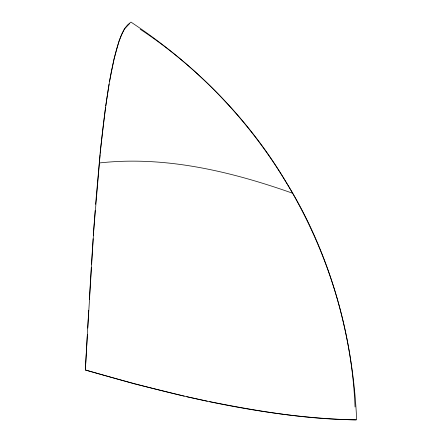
<?xml version="1.0" encoding="UTF-8"?>
<svg xmlns="http://www.w3.org/2000/svg" width="442" height="442" viewBox="0 0 442 442"><rect width="100%" height="100%" fill="white"/><g stroke="black" fill="none" stroke-linecap="round" stroke-linejoin="round"><path stroke-width="0.66" d="M88.726 310.367L85.334 369.993L134.329 383.838L184.198 396.137M87.383 334.511L85.345 369.987C173.375 395.363 263.686 417.734 355.727 419.9M87.743 328.102L93.77 229.63L100.096 154.683M89.378 299.317L91.29 267.366M91.483 264.178L93.129 238.735M93.339 235.586L95.129 210.541M95.599 204.342L100.516 149.214L105.55 107.295M100.229 153.33C102.936 126.003 106.312 98.726 111.312 71.72C114.594 56.803 117.467 41.46 125.042 28.001L127.506 24.962L130.959 22.1C193.137 63.294 247.553 117.091 285.692 181.463C330.135 252.879 352.882 336.108 356.666 419.828C307.201 419.541 258.111 411.22 209.718 401.668M105.743 105.898L109.075 84.063M109.528 81.439L113.986 59.173L119.08 40.868L121.638 34.272L124.324 29.139L129.512 23.724M99.235 162.976C165.065 155.601 230.951 171.441 292.692 193.27M207.188 401.148L186.789 396.723M140.197 29.233C265.581 112.086 348.777 256.542 355.048 406.966"/></g></svg>
